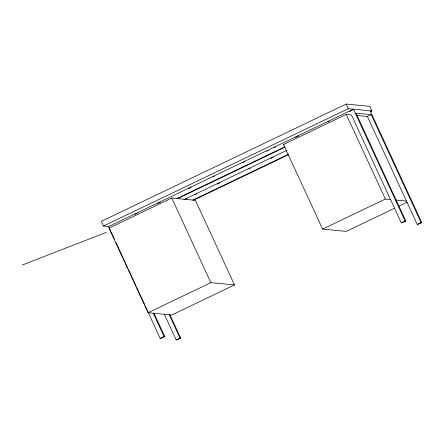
<?xml version="1.0" encoding="UTF-8"?>
<svg xmlns="http://www.w3.org/2000/svg" width="444" height="444" viewBox="0 0 444 444"><rect width="100%" height="100%" fill="white"/><g stroke="black" fill="none" stroke-linecap="round" stroke-linejoin="round"><path stroke-width="0.67" d="M103.408 226.057L348.301 108.697L371.939 110.994L370.29 111.783L371.939 110.994L369.785 106.338L346.148 104.04L101.254 221.395L103.408 226.057L108.558 226.557L353.452 109.202L405.106 220.984L405.86 221.057L356.005 113.153L371.184 114.63L421.045 222.527L421.8 222.605L370.152 110.822M134.926 214.352L137.429 213.159M157.42 203.574L160.545 202.081M188.656 188.606L191.153 187.412M213.02 176.934L214.269 176.335M242.385 162.859L244.883 161.666M266.75 151.188L267.998 150.588M274.242 147.591L275.496 146.992M295.488 137.412L298.607 135.92M327.972 121.845L329.22 121.251M349.212 111.666L352.336 110.173M171.778 198.03L109.024 228.099L148.124 312.715L171.756 315.012L234.51 284.937L195.416 200.327L171.778 198.03L210.878 282.645L234.51 284.937M394.71 208.169L346.248 231.396L322.61 229.098L283.516 144.489L346.27 114.413L351.42 114.913L401.276 222.816L402.036 222.888L405.86 221.057M176.934 198.529L284.92 146.781M177.689 198.601L285.054 147.153M183.888 199.645L286.902 150.277M184.643 199.717L187.14 198.518M195.26 194.627L196.509 194.034M217.11 184.16L219.608 182.961M248.951 168.898L250.2 168.304M270.174 158.73L273.299 157.232M192.868 200.078L288.372 154.312M357.009 115.457L367.36 116.461L371.184 114.63M193.628 200.15L288.506 154.684M148.124 312.715L210.878 282.645M322.61 229.098L385.364 199.029L390.515 199.528M398.44 206.382L407.137 202.214M145.116 305.683L160.206 338.339L164.036 336.502L164.791 336.574L154.029 313.286M401.276 222.816L405.106 220.984M164.791 336.574L160.967 338.411L160.206 338.339M164.263 314.163L176.146 339.882L179.97 338.051L180.73 338.123L169.969 314.835M367.36 116.461L417.216 224.364L421.045 222.527M180.73 338.123L176.901 339.96L176.146 339.882M421.8 222.605L417.976 224.436L417.216 224.364M22.2 265.062L106.316 232.356M283.516 144.489L284.06 144.539M396.104 200.072L406.454 201.077M346.148 104.04L348.301 108.697M346.27 114.413L385.364 199.029M169.214 314.763L179.97 338.051M153.274 313.214L164.036 336.502M108.558 226.557L114.358 239.116M115.812 242.252L122.777 257.326M123.354 258.58L127.706 268.004M128.288 269.258L136.125 286.214M136.702 287.468L144.539 304.423"/></g></svg>
